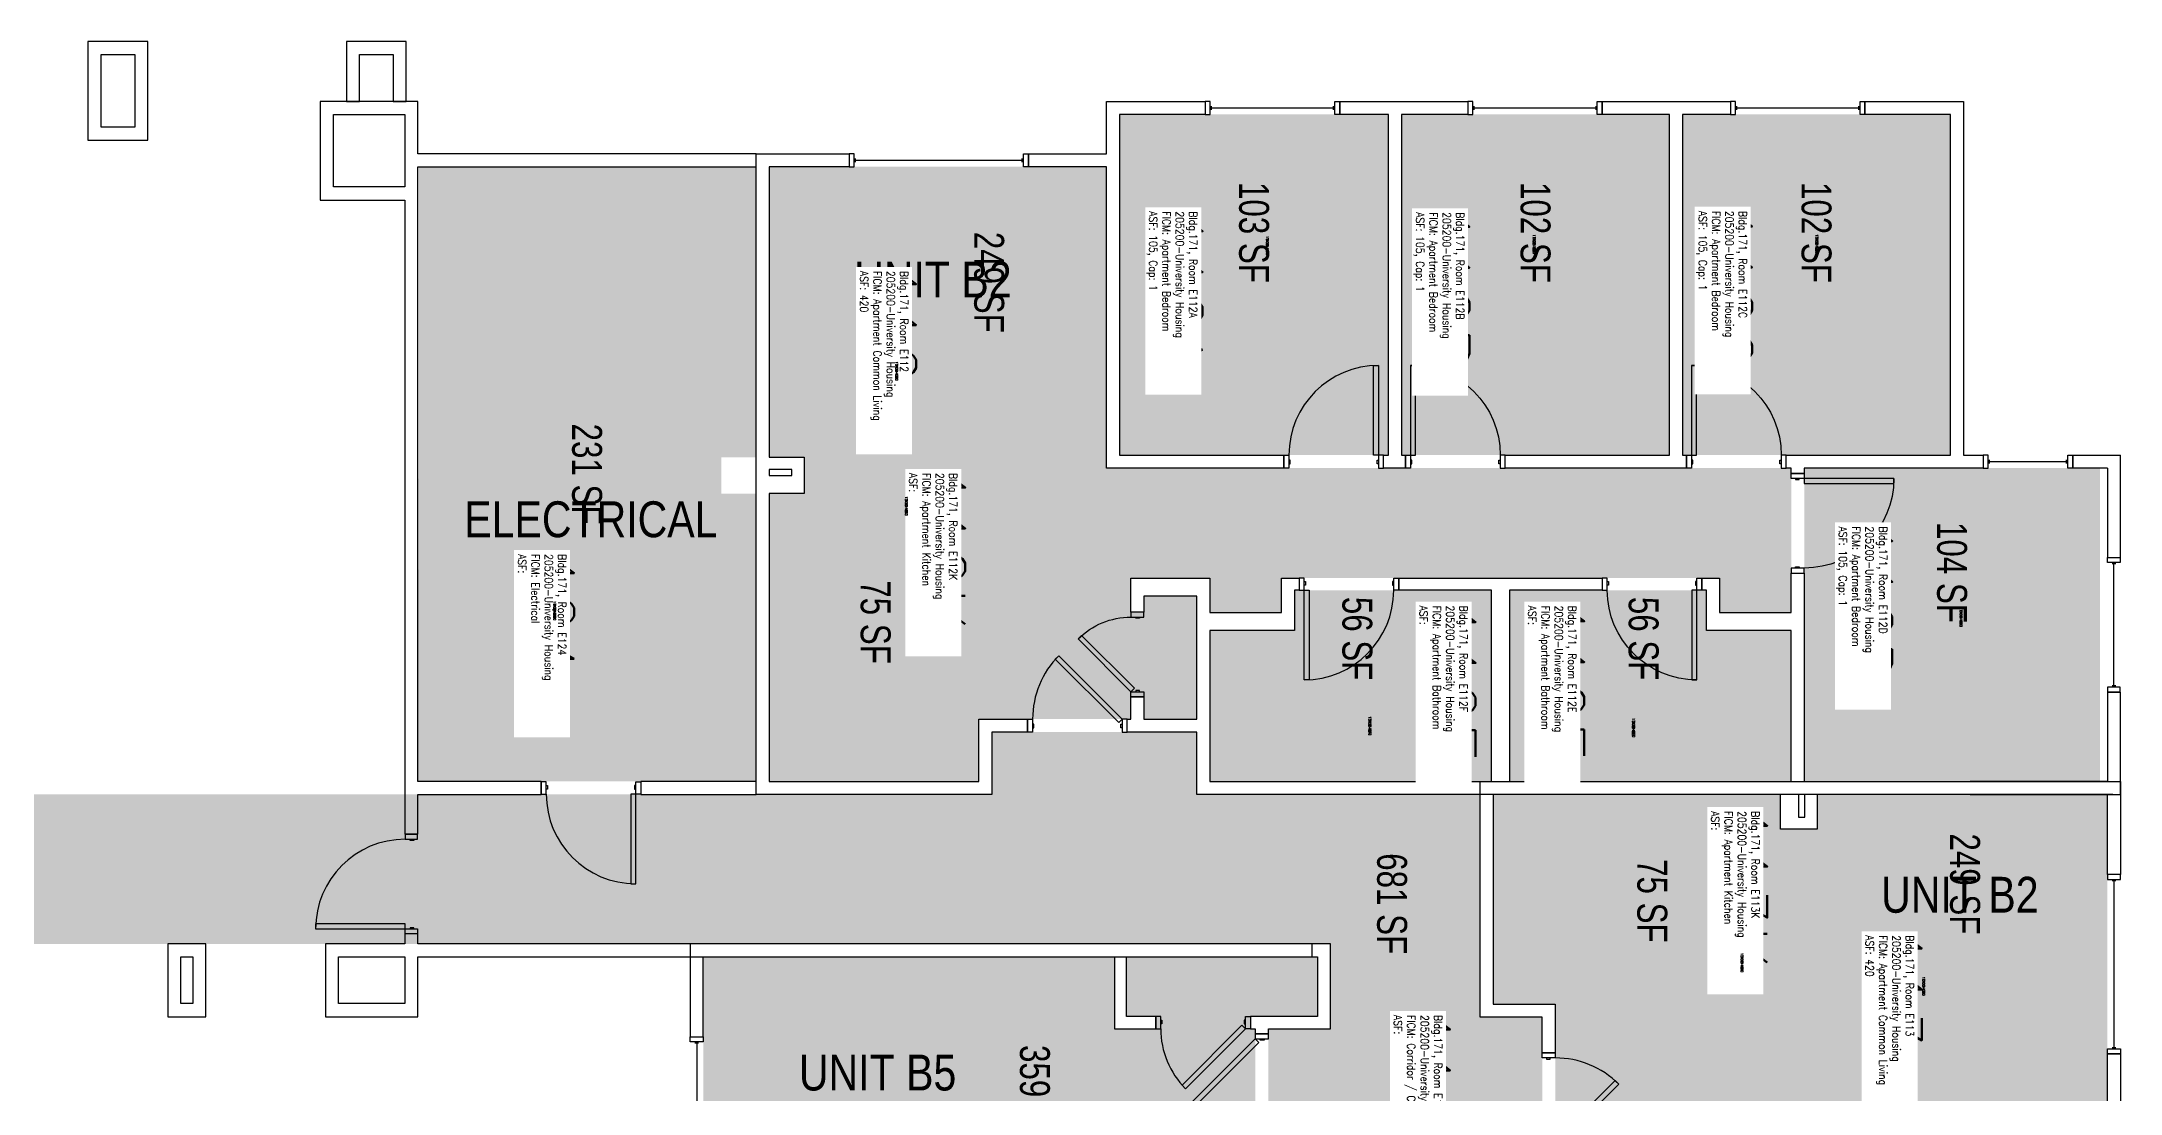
# Model space of a CAD drawing. Header units: inches. Extents: x 9163 to 12768, y -254 to 1312.
# Drawn here: x 11834 to 12669, y 889 to 1312 of the extents above; entities that cross this region are included whole.
import ezdxf
from ezdxf.enums import TextEntityAlignment as Align

# ---------------------------------------------------------------- set-up
doc = ezdxf.new("R2010")
doc.units = ezdxf.units.IN
doc.header["$LTSCALE"] = 48
doc.header["$MEASUREMENT"] = 0
for name, color, linetype in [('A-AREA-IDEN', 1, 'Continuous'), ('A-DOOR', 2, 'Continuous'), ('A-GLAZ', 1, 'Continuous'), ('A-IDEN-RNUM', 7, 'Continuous'), ('A-IDEN-SNUM', 4, 'Continuous'), ('A-IDEN-VNUM', 4, 'Continuous'), ('A-WALL', 5, 'Continuous'), ('AREA-TEXT', 3, 'Continuous'), ('Rooms-Category-Color', 7, 'Continuous'), ('Rooms-College-Color', 7, 'Continuous'), ('Rooms-Department-Color', 7, 'Continuous'), ('Rooms-Division-Color', 7, 'Continuous'), ('Rooms-Information', 7, 'Continuous')]:
    doc.layers.add(name, color=color, linetype=linetype)
doc.styles.add('AREA', font='arial.ttf', dxfattribs={"width": 0.75, "height": 12})
doc.styles.add('ROOMSNUMBER', font='txt.shx', dxfattribs={"height": 0.03})
doc.styles.add('ROOMVNUMBER', font='simplex.shx', dxfattribs={"width": 0.85})
doc.styles.get("Standard").update_dxf_attribs({"font": 'ARIALN.TTF'})

msp = doc.modelspace()

# ---------------------------------------------------------------- hatches: boundary and pattern name
h = msp.add_hatch()
h.set_pattern_fill('ANSI31', color=256, style=0)
h.set_pattern_definition([(135, (12724.81471, 1660.34839), (0.088388348, 0.088388348), [])])
h.paths.add_polyline_path([(12393.34, 1076.4), (12334.61, 1076.4), (12334.61, 1067.19), (12393.34, 1067.19)], flags=9)
at = {"layer": 'Rooms-Category-Color', "true_color": 0x728ef3}
for points in [[(12374.58, 1282.26), (12266.58, 1282.26), (12266.58, 1145.51), (12374.58, 1145.51), (12374.57, 1281.81)], [(12487.46, 1282.26), (12379.83, 1282.26), (12379.82, 1145.52), (12487.46, 1145.51), (12487.44, 1281.81)], [(12492.71, 1282.26), (12600.33, 1282.26), (12600.33, 1145.51), (12492.69, 1145.52), (12492.69, 1281.81)], [(12125.83, 1144.63), (12209.98, 1144.63), (12209.98, 1039.51), (12271.1, 1039.51), (12271.1, 1048.46), (12276.35, 1048.46), (12276.35, 1039.51), (12297.55, 1039.51), (12297.55, 1088.88), (12276.35, 1088.88), (12276.35, 1082.46), (12271.1, 1082.46), (12271.1, 1096.13), (12302.8, 1096.13), (12302.8, 1082.26), (12331.55, 1082.26), (12331.55, 1096.13), (12507.58, 1096.13), (12507.58, 1082.26), (12536.33, 1082.26), (12536.33, 1140.26), (12261.33, 1140.26), (12261.33, 1261.26), (12125.83, 1261.26)], [(12209.98, 1014.51), (12209.98, 1144.63), (12139.83, 1144.63), (12139.83, 1130.01), (12125.83, 1130.01), (12125.83, 1014.51)], [(12660.32, 1014.51), (12660.33, 1140.26), (12541.58, 1140.26), (12541.58, 1014.51)], [(12415.93, 1014.51), (12302.8, 1014.51), (12302.8, 1075.01), (12336.8, 1075.01), (12336.8, 1091.26), (12415.94, 1091.26)], [(12502.32, 1091.26), (12423.19, 1091.26), (12423.19, 1014.51), (12536.32, 1014.51), (12536.33, 1075.01), (12502.33, 1075.01)], [(12416.58, 925.11), (12546.71, 925.11), (12546.71, 995.26), (12532.08, 995.26), (12532.08, 1009.26), (12416.58, 1009.26)], [(12546.71, 1009.26), (12546.71, 925.11), (12441.58, 925.11), (12441.58, 863.99), (12450.53, 863.99), (12450.53, 858.74), (12441.58, 858.74), (12441.58, 837.54), (12490.96, 837.54), (12490.96, 858.74), (12484.53, 858.74), (12484.53, 863.99), (12498.21, 863.99), (12498.21, 832.29), (12484.33, 832.29), (12484.33, 803.54), (12498.21, 803.54), (12498.21, 627.51), (12484.33, 627.51), (12484.33, 598.76), (12542.33, 598.76), (12542.33, 873.76), (12663.33, 873.76), (12663.33, 1009.26)], [(12220.33, 420.63), (12220.33, 808.51), (12099.33, 808.51), (12099.33, 944.01), (12264.46, 944.01), (12264.46, 915.16), (12281.08, 915.16), (12281.08, 920.04), (12269.33, 920.04), (12269.33, 944.01), (12346.08, 944.01), (12346.08, 920.04), (12319.08, 920.04), (12319.08, 915.16), (12321.08, 915.16), (12321.08, 851.16), (12346.08, 851.16), (12346.08, 804.96), (12332.08, 804.96), (12332.08, 797.71), (12271.72, 797.71), (12271.72, 685.59), (12264.47, 685.59), (12264.47, 655.96), (12278.33, 655.96), (12278.33, 626.83), (12268.33, 626.83), (12268.33, 449.76), (12278.33, 449.76), (12278.33, 420.63)]]:
    msp.add_hatch(color=171, dxfattribs=at).paths.add_polyline_path(points)
at = {"layer": 'Rooms-Category-Color', "true_color": 0xadadad}
for points in [[(12120.58, 1014.51), (12036.44, 1014.51), (11984.71, 1014.51), (11984.71, 1039.51), (11985.08, 1140.26), (11985.08, 1261.26), (12120.58, 1261.26), (12120.58, 1144.63), (12106.58, 1144.63), (12106.6, 1130.01), (12120.58, 1130.01)], [(11586.08, 1009.26), (11586.08, 949.25), (11718.14, 949.26), (11979.46, 949.26), (12351.33, 949.26), (12351.33, 915.16), (12326.33, 915.16), (12326.33, 856.04), (12351.33, 856.04), (12351.33, 233.63), (12411.33, 233.63), (12411.33, 271.26), (12411.33, 837.54), (12436.33, 837.54), (12436.33, 919.86), (12411.33, 919.86), (12411.33, 1009.26), (12297.55, 1009.26), (12297.55, 1034.26), (12215.23, 1034.26), (12215.23, 1009.26), (12031.19, 1009.26)]]:
    msp.add_hatch(color=253, dxfattribs=at).paths.add_polyline_path(points)
at = {"layer": 'Rooms-College-Color', "true_color": 0xadadad}
for points in [[(12374.58, 1282.26), (12266.58, 1282.26), (12266.58, 1145.51), (12374.58, 1145.51), (12374.57, 1281.81)], [(12487.46, 1282.26), (12379.83, 1282.26), (12379.82, 1145.52), (12487.46, 1145.51), (12487.44, 1281.81)], [(12492.71, 1282.26), (12600.33, 1282.26), (12600.33, 1145.51), (12492.69, 1145.52), (12492.69, 1281.81)], [(12120.58, 1014.51), (12036.44, 1014.51), (11984.71, 1014.51), (11984.71, 1039.51), (11985.08, 1140.26), (11985.08, 1261.26), (12120.58, 1261.26), (12120.58, 1144.63), (12106.58, 1144.63), (12106.6, 1130.01), (12120.58, 1130.01)], [(12125.83, 1144.63), (12209.98, 1144.63), (12209.98, 1039.51), (12271.1, 1039.51), (12271.1, 1048.46), (12276.35, 1048.46), (12276.35, 1039.51), (12297.55, 1039.51), (12297.55, 1088.88), (12276.35, 1088.88), (12276.35, 1082.46), (12271.1, 1082.46), (12271.1, 1096.13), (12302.8, 1096.13), (12302.8, 1082.26), (12331.55, 1082.26), (12331.55, 1096.13), (12507.58, 1096.13), (12507.58, 1082.26), (12536.33, 1082.26), (12536.33, 1140.26), (12261.33, 1140.26), (12261.33, 1261.26), (12125.83, 1261.26)], [(12209.98, 1014.51), (12209.98, 1144.63), (12139.83, 1144.63), (12139.83, 1130.01), (12125.83, 1130.01), (12125.83, 1014.51)], [(12660.32, 1014.51), (12660.33, 1140.26), (12541.58, 1140.26), (12541.58, 1014.51)], [(12415.93, 1014.51), (12302.8, 1014.51), (12302.8, 1075.01), (12336.8, 1075.01), (12336.8, 1091.26), (12415.94, 1091.26)], [(12502.32, 1091.26), (12423.19, 1091.26), (12423.19, 1014.51), (12536.32, 1014.51), (12536.33, 1075.01), (12502.33, 1075.01)], [(11586.08, 1009.26), (11586.08, 949.25), (11718.14, 949.26), (11979.46, 949.26), (12351.33, 949.26), (12351.33, 915.16), (12326.33, 915.16), (12326.33, 856.04), (12351.33, 856.04), (12351.33, 233.63), (12411.33, 233.63), (12411.33, 271.26), (12411.33, 837.54), (12436.33, 837.54), (12436.33, 919.86), (12411.33, 919.86), (12411.33, 1009.26), (12297.55, 1009.26), (12297.55, 1034.26), (12215.23, 1034.26), (12215.23, 1009.26), (12031.19, 1009.26)], [(12416.58, 925.11), (12546.71, 925.11), (12546.71, 995.26), (12532.08, 995.26), (12532.08, 1009.26), (12416.58, 1009.26)], [(12546.71, 1009.26), (12546.71, 925.11), (12441.58, 925.11), (12441.58, 863.99), (12450.53, 863.99), (12450.53, 858.74), (12441.58, 858.74), (12441.58, 837.54), (12490.96, 837.54), (12490.96, 858.74), (12484.53, 858.74), (12484.53, 863.99), (12498.21, 863.99), (12498.21, 832.29), (12484.33, 832.29), (12484.33, 803.54), (12498.21, 803.54), (12498.21, 627.51), (12484.33, 627.51), (12484.33, 598.76), (12542.33, 598.76), (12542.33, 873.76), (12663.33, 873.76), (12663.33, 1009.26)], [(12220.33, 420.63), (12220.33, 808.51), (12099.33, 808.51), (12099.33, 944.01), (12264.46, 944.01), (12264.46, 915.16), (12281.08, 915.16), (12281.08, 920.04), (12269.33, 920.04), (12269.33, 944.01), (12346.08, 944.01), (12346.08, 920.04), (12319.08, 920.04), (12319.08, 915.16), (12321.08, 915.16), (12321.08, 851.16), (12346.08, 851.16), (12346.08, 804.96), (12332.08, 804.96), (12332.08, 797.71), (12271.72, 797.71), (12271.72, 685.59), (12264.47, 685.59), (12264.47, 655.96), (12278.33, 655.96), (12278.33, 626.83), (12268.33, 626.83), (12268.33, 449.76), (12278.33, 449.76), (12278.33, 420.63)]]:
    msp.add_hatch(color=253, dxfattribs=at).paths.add_polyline_path(points)
at = {"layer": 'Rooms-Department-Color', "true_color": 0x604aed}
for points in [[(12374.58, 1282.26), (12266.58, 1282.26), (12266.58, 1145.51), (12374.58, 1145.51), (12374.57, 1281.81)], [(12487.46, 1282.26), (12379.83, 1282.26), (12379.82, 1145.52), (12487.46, 1145.51), (12487.44, 1281.81)], [(12492.71, 1282.26), (12600.33, 1282.26), (12600.33, 1145.51), (12492.69, 1145.52), (12492.69, 1281.81)], [(12125.83, 1144.63), (12209.98, 1144.63), (12209.98, 1039.51), (12271.1, 1039.51), (12271.1, 1048.46), (12276.35, 1048.46), (12276.35, 1039.51), (12297.55, 1039.51), (12297.55, 1088.88), (12276.35, 1088.88), (12276.35, 1082.46), (12271.1, 1082.46), (12271.1, 1096.13), (12302.8, 1096.13), (12302.8, 1082.26), (12331.55, 1082.26), (12331.55, 1096.13), (12507.58, 1096.13), (12507.58, 1082.26), (12536.33, 1082.26), (12536.33, 1140.26), (12261.33, 1140.26), (12261.33, 1261.26), (12125.83, 1261.26)], [(12209.98, 1014.51), (12209.98, 1144.63), (12139.83, 1144.63), (12139.83, 1130.01), (12125.83, 1130.01), (12125.83, 1014.51)], [(12660.32, 1014.51), (12660.33, 1140.26), (12541.58, 1140.26), (12541.58, 1014.51)], [(12415.93, 1014.51), (12302.8, 1014.51), (12302.8, 1075.01), (12336.8, 1075.01), (12336.8, 1091.26), (12415.94, 1091.26)], [(12502.32, 1091.26), (12423.19, 1091.26), (12423.19, 1014.51), (12536.32, 1014.51), (12536.33, 1075.01), (12502.33, 1075.01)], [(12416.58, 925.11), (12546.71, 925.11), (12546.71, 995.26), (12532.08, 995.26), (12532.08, 1009.26), (12416.58, 1009.26)], [(12546.71, 1009.26), (12546.71, 925.11), (12441.58, 925.11), (12441.58, 863.99), (12450.53, 863.99), (12450.53, 858.74), (12441.58, 858.74), (12441.58, 837.54), (12490.96, 837.54), (12490.96, 858.74), (12484.53, 858.74), (12484.53, 863.99), (12498.21, 863.99), (12498.21, 832.29), (12484.33, 832.29), (12484.33, 803.54), (12498.21, 803.54), (12498.21, 627.51), (12484.33, 627.51), (12484.33, 598.76), (12542.33, 598.76), (12542.33, 873.76), (12663.33, 873.76), (12663.33, 1009.26)], [(12220.33, 420.63), (12220.33, 808.51), (12099.33, 808.51), (12099.33, 944.01), (12264.46, 944.01), (12264.46, 915.16), (12281.08, 915.16), (12281.08, 920.04), (12269.33, 920.04), (12269.33, 944.01), (12346.08, 944.01), (12346.08, 920.04), (12319.08, 920.04), (12319.08, 915.16), (12321.08, 915.16), (12321.08, 851.16), (12346.08, 851.16), (12346.08, 804.96), (12332.08, 804.96), (12332.08, 797.71), (12271.72, 797.71), (12271.72, 685.59), (12264.47, 685.59), (12264.47, 655.96), (12278.33, 655.96), (12278.33, 626.83), (12268.33, 626.83), (12268.33, 449.76), (12278.33, 449.76), (12278.33, 420.63)]]:
    msp.add_hatch(color=173, dxfattribs=at).paths.add_polyline_path(points)
at = {"layer": 'Rooms-Department-Color', "true_color": 0xacacac}
for points in [[(12120.58, 1014.51), (12036.44, 1014.51), (11984.71, 1014.51), (11984.71, 1039.51), (11985.08, 1140.26), (11985.08, 1261.26), (12120.58, 1261.26), (12120.58, 1144.63), (12106.58, 1144.63), (12106.6, 1130.01), (12120.58, 1130.01)], [(11586.08, 1009.26), (11586.08, 949.25), (11718.14, 949.26), (11979.46, 949.26), (12351.33, 949.26), (12351.33, 915.16), (12326.33, 915.16), (12326.33, 856.04), (12351.33, 856.04), (12351.33, 233.63), (12411.33, 233.63), (12411.33, 271.26), (12411.33, 837.54), (12436.33, 837.54), (12436.33, 919.86), (12411.33, 919.86), (12411.33, 1009.26), (12297.55, 1009.26), (12297.55, 1034.26), (12215.23, 1034.26), (12215.23, 1009.26), (12031.19, 1009.26)]]:
    msp.add_hatch(color=253, dxfattribs=at).paths.add_polyline_path(points)
at = {"layer": 'Rooms-Division-Color', "true_color": 0x604aed}
for points in [[(12374.58, 1282.26), (12266.58, 1282.26), (12266.58, 1145.51), (12374.58, 1145.51), (12374.57, 1281.81)], [(12487.46, 1282.26), (12379.83, 1282.26), (12379.82, 1145.52), (12487.46, 1145.51), (12487.44, 1281.81)], [(12492.71, 1282.26), (12600.33, 1282.26), (12600.33, 1145.51), (12492.69, 1145.52), (12492.69, 1281.81)], [(12125.83, 1144.63), (12209.98, 1144.63), (12209.98, 1039.51), (12271.1, 1039.51), (12271.1, 1048.46), (12276.35, 1048.46), (12276.35, 1039.51), (12297.55, 1039.51), (12297.55, 1088.88), (12276.35, 1088.88), (12276.35, 1082.46), (12271.1, 1082.46), (12271.1, 1096.13), (12302.8, 1096.13), (12302.8, 1082.26), (12331.55, 1082.26), (12331.55, 1096.13), (12507.58, 1096.13), (12507.58, 1082.26), (12536.33, 1082.26), (12536.33, 1140.26), (12261.33, 1140.26), (12261.33, 1261.26), (12125.83, 1261.26)], [(12209.98, 1014.51), (12209.98, 1144.63), (12139.83, 1144.63), (12139.83, 1130.01), (12125.83, 1130.01), (12125.83, 1014.51)], [(12660.32, 1014.51), (12660.33, 1140.26), (12541.58, 1140.26), (12541.58, 1014.51)], [(12415.93, 1014.51), (12302.8, 1014.51), (12302.8, 1075.01), (12336.8, 1075.01), (12336.8, 1091.26), (12415.94, 1091.26)], [(12502.32, 1091.26), (12423.19, 1091.26), (12423.19, 1014.51), (12536.32, 1014.51), (12536.33, 1075.01), (12502.33, 1075.01)], [(12416.58, 925.11), (12546.71, 925.11), (12546.71, 995.26), (12532.08, 995.26), (12532.08, 1009.26), (12416.58, 1009.26)], [(12546.71, 1009.26), (12546.71, 925.11), (12441.58, 925.11), (12441.58, 863.99), (12450.53, 863.99), (12450.53, 858.74), (12441.58, 858.74), (12441.58, 837.54), (12490.96, 837.54), (12490.96, 858.74), (12484.53, 858.74), (12484.53, 863.99), (12498.21, 863.99), (12498.21, 832.29), (12484.33, 832.29), (12484.33, 803.54), (12498.21, 803.54), (12498.21, 627.51), (12484.33, 627.51), (12484.33, 598.76), (12542.33, 598.76), (12542.33, 873.76), (12663.33, 873.76), (12663.33, 1009.26)], [(12220.33, 420.63), (12220.33, 808.51), (12099.33, 808.51), (12099.33, 944.01), (12264.46, 944.01), (12264.46, 915.16), (12281.08, 915.16), (12281.08, 920.04), (12269.33, 920.04), (12269.33, 944.01), (12346.08, 944.01), (12346.08, 920.04), (12319.08, 920.04), (12319.08, 915.16), (12321.08, 915.16), (12321.08, 851.16), (12346.08, 851.16), (12346.08, 804.96), (12332.08, 804.96), (12332.08, 797.71), (12271.72, 797.71), (12271.72, 685.59), (12264.47, 685.59), (12264.47, 655.96), (12278.33, 655.96), (12278.33, 626.83), (12268.33, 626.83), (12268.33, 449.76), (12278.33, 449.76), (12278.33, 420.63)]]:
    msp.add_hatch(color=173, dxfattribs=at).paths.add_polyline_path(points)
at = {"layer": 'Rooms-Division-Color', "true_color": 0xadadad}
for points in [[(12120.58, 1014.51), (12036.44, 1014.51), (11984.71, 1014.51), (11984.71, 1039.51), (11985.08, 1140.26), (11985.08, 1261.26), (12120.58, 1261.26), (12120.58, 1144.63), (12106.58, 1144.63), (12106.6, 1130.01), (12120.58, 1130.01)], [(11586.08, 1009.26), (11586.08, 949.25), (11718.14, 949.26), (11979.46, 949.26), (12351.33, 949.26), (12351.33, 915.16), (12326.33, 915.16), (12326.33, 856.04), (12351.33, 856.04), (12351.33, 233.63), (12411.33, 233.63), (12411.33, 271.26), (12411.33, 837.54), (12436.33, 837.54), (12436.33, 919.86), (12411.33, 919.86), (12411.33, 1009.26), (12297.55, 1009.26), (12297.55, 1034.26), (12215.23, 1034.26), (12215.23, 1009.26), (12031.19, 1009.26)]]:
    msp.add_hatch(color=253, dxfattribs=at).paths.add_polyline_path(points)

# ---------------------------------------------------------------- linework, layer by layer
at = {"layer": 'A-DOOR'}
for p, q in [((12036.23, 1014.38), (12034.23, 1014.38)), ((12034.23, 1014.38), (12034.23, 1009.38)), ((12036.23, 1009.38), (12036.23, 1014.38)), ((12036.23, 1012.88), (12036.73, 1012.88)), ((12036.23, 1011.38), (12036.23, 1012.88)), ((12036.73, 1011.38), (12036.23, 1011.38)), ((12036.73, 1012.88), (12036.73, 1011.38)), ((12072.23, 1012.88), (12071.73, 1012.88)), ((12071.73, 1012.88), (12071.73, 1011.38)), ((12071.73, 1011.38), (12072.23, 1011.38)), ((12072.23, 1014.38), (12074.23, 1014.38)), ((12072.23, 1009.38), (12072.23, 1014.38)), ((12072.23, 1011.38), (12072.23, 1012.88)), ((12074.23, 1014.38), (12074.23, 1009.38)), ((12034.23, 1009.38), (12036.23, 1009.38)), ((12072.23, 1009.38), (12070.23, 1009.38)), ((12070.23, 1009.38), (12070.23, 973.38)), ((12072.23, 973.38), (12072.23, 1009.38)), ((12074.23, 1009.38), (12072.23, 1009.38)), ((11984.58, 993.26), (11979.58, 993.26)), ((11979.58, 993.26), (11979.58, 991.26)), ((11979.58, 991.26), (11984.58, 991.26)), ((11981.58, 990.76), (11981.58, 991.26)), ((11981.58, 991.26), (11983.08, 991.26)), ((11983.08, 990.76), (11981.58, 990.76)), ((11983.08, 991.26), (11983.08, 990.76)), ((11984.58, 991.26), (11984.58, 993.26)), ((12070.23, 973.38), (12072.23, 973.38)), ((11979.58, 957.26), (11943.58, 957.26)), ((11943.58, 957.26), (11943.58, 955.26)), ((11943.58, 955.26), (11979.58, 955.26)), ((11979.58, 955.26), (11979.58, 957.26)), ((11979.58, 953.26), (11979.58, 955.26)), ((11979.58, 955.26), (11984.58, 955.26)), ((11984.58, 953.26), (11979.58, 953.26)), ((11983.08, 955.76), (11981.58, 955.76)), ((11981.58, 955.76), (11981.58, 955.26)), ((11981.58, 955.26), (11983.08, 955.26)), ((11983.08, 955.26), (11983.08, 955.76)), ((11984.58, 955.26), (11984.58, 953.26))]:
    msp.add_line(p, q, dxfattribs=at)
for points in [[(12370.58, 1145.51), (12368.58, 1145.51), (12368.58, 1181.51), (12370.58, 1181.51)], [(12383.46, 1145.51), (12385.46, 1145.51), (12385.46, 1181.51), (12383.46, 1181.51)], [(12496.33, 1145.51), (12498.33, 1145.51), (12498.33, 1181.51), (12496.33, 1181.51)], [(12334.58, 1140.26), (12332.58, 1140.26), (12332.58, 1145.51), (12334.58, 1145.51)], [(12370.58, 1140.26), (12372.58, 1140.26), (12372.58, 1145.51), (12370.58, 1145.51)], [(12383.46, 1140.26), (12381.46, 1140.26), (12381.46, 1145.51), (12383.46, 1145.51)], [(12419.46, 1140.26), (12421.46, 1140.26), (12421.46, 1145.51), (12419.46, 1145.51)], [(12496.33, 1140.26), (12494.33, 1140.26), (12494.33, 1145.51), (12496.33, 1145.51)], [(12532.33, 1140.26), (12534.33, 1140.26), (12534.33, 1145.51), (12532.33, 1145.51)], [(12334.58, 1142.01), (12335.08, 1142.01), (12335.08, 1143.51), (12334.58, 1143.51)], [(12370.58, 1142.01), (12370.08, 1142.01), (12370.08, 1143.51), (12370.58, 1143.51)], [(12383.46, 1142.01), (12383.96, 1142.01), (12383.96, 1143.51), (12383.46, 1143.51)], [(12419.46, 1142.01), (12418.96, 1142.01), (12418.96, 1143.51), (12419.46, 1143.51)], [(12496.33, 1142.01), (12496.83, 1142.01), (12496.83, 1143.51), (12496.33, 1143.51)], [(12532.33, 1142.01), (12531.83, 1142.01), (12531.83, 1143.51), (12532.33, 1143.51)], [(12536.33, 1136.13), (12536.33, 1138.13), (12541.58, 1138.13), (12541.58, 1136.13)], [(12538.08, 1136.13), (12538.08, 1135.63), (12539.58, 1135.63), (12539.58, 1136.13)], [(12541.58, 1136.13), (12541.58, 1134.13), (12577.58, 1134.13), (12577.58, 1136.13)], [(12340.69, 1096.13), (12338.69, 1096.13), (12338.69, 1091.26), (12340.69, 1091.26)], [(12340.69, 1094.76), (12341.19, 1094.76), (12341.19, 1093.26), (12340.69, 1093.26)], [(12376.69, 1094.76), (12376.19, 1094.76), (12376.19, 1093.26), (12376.69, 1093.26)], [(12376.69, 1096.13), (12378.69, 1096.13), (12378.69, 1091.26), (12376.69, 1091.26)], [(12462.44, 1096.13), (12460.44, 1096.13), (12460.44, 1091.26), (12462.44, 1091.26)], [(12462.44, 1094.76), (12462.94, 1094.76), (12462.94, 1093.26), (12462.44, 1093.26)], [(12498.44, 1094.76), (12497.94, 1094.76), (12497.94, 1093.26), (12498.44, 1093.26)], [(12498.44, 1096.13), (12500.44, 1096.13), (12500.44, 1091.26), (12498.44, 1091.26)], [(12536.33, 1100.13), (12536.33, 1098.13), (12541.58, 1098.13), (12541.58, 1100.13)], [(12538.08, 1100.13), (12538.08, 1100.63), (12539.58, 1100.63), (12539.58, 1100.13)], [(12340.69, 1091.26), (12342.69, 1091.26), (12342.69, 1055.26), (12340.69, 1055.26)], [(12498.44, 1091.26), (12496.44, 1091.26), (12496.44, 1055.26), (12498.44, 1055.26)], [(12276.35, 1080.46), (12276.35, 1082.46), (12271.1, 1082.46), (12271.1, 1080.46)], [(12274.6, 1080.46), (12274.6, 1079.96), (12273.1, 1079.96), (12273.1, 1080.46)], [(12271.1, 1050.46), (12272.52, 1051.87), (12251.3, 1073.08), (12249.89, 1071.67)], [(12267.61, 1039.51), (12266.2, 1038.09), (12240.74, 1063.55), (12242.16, 1064.96)], [(12276.35, 1050.46), (12276.35, 1048.46), (12271.1, 1048.46), (12271.1, 1050.46)], [(12274.6, 1050.46), (12274.6, 1050.96), (12273.1, 1050.96), (12273.1, 1050.46)], [(12231.61, 1034.26), (12229.61, 1034.26), (12229.61, 1039.51), (12231.61, 1039.51)], [(12231.61, 1036.01), (12232.11, 1036.01), (12232.11, 1037.51), (12231.61, 1037.51)], [(12267.61, 1036.01), (12267.11, 1036.01), (12267.11, 1037.51), (12267.61, 1037.51)], [(12267.61, 1034.26), (12269.61, 1034.26), (12269.61, 1039.51), (12267.61, 1039.51)], [(12283.08, 920.04), (12281.08, 920.04), (12281.08, 915.16), (12283.08, 915.16)], [(12283.08, 918.66), (12283.58, 918.66), (12283.58, 917.16), (12283.08, 917.16)], [(12317.08, 918.66), (12316.58, 918.66), (12316.58, 917.16), (12317.08, 917.16)], [(12317.08, 920.04), (12319.08, 920.04), (12319.08, 915.16), (12317.08, 915.16)], [(12317.08, 915.16), (12315.67, 916.58), (12291.63, 892.53), (12293.04, 891.12)], [(12321.08, 911.13), (12322.5, 909.72), (12297.04, 884.26), (12295.63, 885.68)], [(12326.33, 911.13), (12326.33, 913.13), (12321.08, 913.13), (12321.08, 911.13)], [(12324.58, 911.13), (12324.58, 910.63), (12323.08, 910.63), (12323.08, 911.13)], [(12436.33, 903.48), (12436.33, 905.48), (12441.58, 905.48), (12441.58, 903.48)], [(12438.08, 903.48), (12438.08, 902.98), (12439.58, 902.98), (12439.58, 903.48)], [(12441.58, 867.48), (12440.17, 868.89), (12465.62, 894.35), (12467.04, 892.93)]]:
    msp.add_lwpolyline(points, close=True, dxfattribs=at)
for centre, radius, start, end in [((12370.58, 1145.51), 36, 90, 180), ((12340.69, 1091.26), 36, 270, 0), ((12267.61, 1039.51), 36, 135, 180), ((12072.23, 1009.38), 36, 180, 270), ((11979.58, 955.26), 36, 90, 180), ((12317.08, 915.16), 34, 180, 225), ((12441.58, 867.48), 36, 45, 90)]:
    msp.add_arc(centre, radius, start, end, dxfattribs=at)
at = {"layer": 'A-DOOR', "extrusion": (0, 0, -1)}
for centre, radius, start, end in [((-12383.46, 1145.51), 36, 90, 180), ((-12496.33, 1145.51), 36, 90, 180), ((-12541.58, 1136.13), 36, 180, 270), ((-12498.44, 1091.26), 36, 270, 0), ((-12271.1, 1050.46), 30, 45, 90)]:
    msp.add_arc(centre, radius, start, end, dxfattribs=at)
at = {"layer": 'A-GLAZ'}
for p, q in [((12303.49, 1284.13), (12303.49, 1285.63)), ((12303.49, 1284.88), (12352.49, 1284.88)), ((12352.49, 1284.13), (12352.49, 1285.63)), ((12408.96, 1284.13), (12408.96, 1285.63)), ((12408.96, 1284.88), (12457.96, 1284.88)), ((12457.96, 1284.13), (12457.96, 1285.63)), ((12514.48, 1284.13), (12514.48, 1285.63)), ((12514.48, 1284.88), (12563.48, 1284.88)), ((12563.48, 1284.13), (12563.48, 1285.63)), ((12160.45, 1263.13), (12160.45, 1264.63)), ((12160.45, 1263.88), (12227.45, 1263.88)), ((12227.45, 1263.13), (12227.45, 1264.63)), ((12615.95, 1142.13), (12615.95, 1143.63)), ((12615.95, 1142.88), (12646.95, 1142.88)), ((12646.95, 1142.13), (12646.95, 1143.63)), ((12663.46, 1102.38), (12663.46, 1104.38)), ((12663.46, 1104.38), (12668.46, 1104.38)), ((12668.46, 1102.38), (12663.46, 1102.38)), ((12665.21, 1102.38), (12666.71, 1102.38)), ((12668.46, 1104.38), (12668.46, 1102.38)), ((12666.71, 1101.88), (12665.21, 1101.88)), ((12665.96, 1052.88), (12665.96, 1101.88)), ((12663.46, 1052.38), (12663.46, 1050.38)), ((12668.46, 1052.38), (12663.46, 1052.38)), ((12666.71, 1052.88), (12665.21, 1052.88)), ((12666.71, 1052.38), (12665.21, 1052.38)), ((12668.46, 1050.38), (12668.46, 1052.38)), ((12663.46, 1050.38), (12668.46, 1050.38)), ((12665.21, 974.64), (12666.71, 974.64)), ((12665.96, 974.64), (12665.96, 907.64)), ((12097.46, 909.39), (12095.96, 909.39)), ((12096.71, 909.39), (12096.71, 842.39)), ((12665.21, 907.64), (12666.71, 907.64))]:
    msp.add_line(p, q, dxfattribs=at)
for points in [[(12302.99, 1287.51), (12300.99, 1287.51), (12300.99, 1282.26), (12302.99, 1282.26)], [(12352.99, 1287.51), (12354.99, 1287.51), (12354.99, 1282.26), (12352.99, 1282.26)], [(12408.46, 1287.51), (12406.46, 1287.51), (12406.46, 1282.26), (12408.46, 1282.26)], [(12458.46, 1287.51), (12460.46, 1287.51), (12460.46, 1282.26), (12458.46, 1282.26)], [(12513.98, 1287.51), (12511.98, 1287.51), (12511.98, 1282.26), (12513.98, 1282.26)], [(12563.98, 1287.51), (12565.98, 1287.51), (12565.98, 1282.26), (12563.98, 1282.26)], [(12159.95, 1266.51), (12157.95, 1266.51), (12157.95, 1261.26), (12159.95, 1261.26)], [(12227.95, 1266.51), (12229.95, 1266.51), (12229.95, 1261.26), (12227.95, 1261.26)], [(12615.45, 1145.51), (12613.45, 1145.51), (12613.45, 1140.26), (12615.45, 1140.26)], [(12647.45, 1145.51), (12649.45, 1145.51), (12649.45, 1140.26), (12647.45, 1140.26)], [(12668.58, 975.14), (12668.58, 977.14), (12663.33, 977.14), (12663.33, 975.14)], [(12094.08, 909.89), (12094.08, 911.89), (12099.33, 911.89), (12099.33, 909.89)], [(12668.58, 907.14), (12668.58, 905.14), (12663.33, 905.14), (12663.33, 907.14)]]:
    msp.add_lwpolyline(points, close=True, dxfattribs=at)
at = {"layer": 'A-WALL'}
for p, q in [((11876.17, 1311.51), (11852.17, 1311.51)), ((11852.17, 1311.51), (11852.17, 1271.91)), ((11876.17, 1271.91), (11876.17, 1311.51)), ((11980.01, 1311.51), (11956.01, 1311.51)), ((11956.01, 1311.51), (11956.01, 1287.51)), ((11980.01, 1287.51), (11980.01, 1311.51)), ((11857.42, 1306.26), (11870.92, 1306.26)), ((11857.42, 1277.16), (11857.42, 1306.26)), ((11870.92, 1306.26), (11870.92, 1277.16)), ((11961.26, 1306.26), (11974.76, 1306.26)), ((11961.26, 1287.51), (11961.26, 1306.26)), ((11974.76, 1306.26), (11974.76, 1287.51)), ((11945.48, 1287.51), (11945.48, 1247.91)), ((11984.71, 1287.51), (11945.48, 1287.51)), ((11956.01, 1287.51), (11961.26, 1287.51)), ((11974.76, 1287.51), (11980.01, 1287.51)), ((11984.71, 1266.51), (11984.71, 1287.51)), ((12261.33, 1287.51), (12300.99, 1287.51)), ((12261.33, 1266.51), (12261.33, 1287.51)), ((12300.99, 1287.51), (12300.99, 1282.26)), ((12354.99, 1287.51), (12406.46, 1287.51)), ((12354.99, 1282.26), (12354.99, 1287.51)), ((12406.46, 1287.51), (12406.46, 1282.26)), ((12460.46, 1282.26), (12460.46, 1287.51)), ((12460.46, 1287.51), (12511.98, 1287.51)), ((12511.98, 1287.51), (12511.98, 1282.26)), ((12565.98, 1287.51), (12605.58, 1287.51)), ((12565.98, 1282.26), (12565.98, 1287.51)), ((12605.58, 1287.51), (12605.58, 1145.51)), ((11950.73, 1253.16), (11950.73, 1282.26)), ((11950.73, 1282.26), (11979.46, 1282.26)), ((11979.46, 1282.26), (11979.46, 1253.16)), ((12300.99, 1282.26), (12266.58, 1282.26)), ((12266.58, 1282.26), (12266.58, 1145.51)), ((12374.58, 1282.26), (12354.99, 1282.26)), ((12374.58, 1145.51), (12374.58, 1282.26)), ((12406.46, 1282.26), (12379.83, 1282.26)), ((12379.83, 1282.26), (12379.83, 1145.51)), ((12487.46, 1282.26), (12460.46, 1282.26)), ((12487.46, 1145.51), (12487.46, 1282.26)), ((12492.71, 1282.26), (12492.71, 1145.51)), ((12511.98, 1282.26), (12492.71, 1282.26)), ((12600.33, 1282.26), (12565.98, 1282.26)), ((12600.33, 1145.51), (12600.33, 1282.26)), ((11852.17, 1271.91), (11876.17, 1271.91)), ((11870.92, 1277.16), (11857.42, 1277.16)), ((12120.58, 1266.51), (11984.71, 1266.51)), ((11984.71, 1261.26), (12120.58, 1261.26)), ((11984.71, 1014.51), (11984.71, 1261.26)), ((12120.58, 1261.26), (12120.58, 1266.51)), ((12120.58, 1266.51), (12157.95, 1266.51)), ((12120.58, 1009.26), (12120.58, 1266.51)), ((12157.95, 1261.26), (12125.83, 1261.26)), ((12125.83, 1261.26), (12125.83, 1144.63)), ((12157.95, 1266.51), (12157.95, 1261.26)), ((12229.95, 1266.51), (12261.33, 1266.51)), ((12229.95, 1261.26), (12229.95, 1266.51)), ((12261.33, 1261.26), (12229.95, 1261.26)), ((12261.33, 1140.26), (12261.33, 1261.26)), ((11979.46, 1253.16), (11950.73, 1253.16)), ((11945.48, 1247.91), (11979.46, 1247.91)), ((11979.46, 1247.91), (11979.46, 993.26)), ((12125.83, 1144.63), (12139.83, 1144.63)), ((12139.83, 1144.63), (12139.83, 1130.01)), ((12266.58, 1145.51), (12332.58, 1145.51)), ((12332.58, 1145.51), (12332.58, 1140.26)), ((12372.58, 1145.51), (12374.58, 1145.51)), ((12372.58, 1140.26), (12372.58, 1145.51)), ((12379.83, 1145.51), (12381.46, 1145.51)), ((12381.46, 1145.51), (12381.46, 1140.26)), ((12421.46, 1145.51), (12487.46, 1145.51)), ((12421.46, 1140.26), (12421.46, 1145.51)), ((12492.71, 1145.51), (12494.33, 1145.51)), ((12494.33, 1145.51), (12494.33, 1140.26)), ((12534.33, 1145.51), (12600.33, 1145.51)), ((12534.33, 1140.26), (12534.33, 1145.51)), ((12605.58, 1145.51), (12613.45, 1145.51)), ((12613.45, 1145.51), (12613.45, 1140.26)), ((12649.45, 1145.51), (12668.58, 1145.51)), ((12649.45, 1140.26), (12649.45, 1145.51)), ((12668.58, 1104.38), (12668.58, 1145.51)), ((12125.83, 1139.76), (12125.83, 1137.26)), ((12134.96, 1139.76), (12125.83, 1139.76)), ((12125.83, 1137.26), (12134.96, 1137.26)), ((12134.96, 1137.26), (12134.96, 1139.76)), ((12332.58, 1140.26), (12261.33, 1140.26)), ((12381.46, 1140.26), (12372.58, 1140.26)), ((12494.33, 1140.26), (12421.46, 1140.26)), ((12536.33, 1140.26), (12534.33, 1140.26)), ((12536.33, 1138.13), (12536.33, 1140.26)), ((12541.58, 1138.13), (12536.33, 1138.13)), ((12604.96, 1140.26), (12541.58, 1140.26)), ((12541.58, 1140.26), (12541.58, 1138.13)), ((12613.45, 1140.26), (12604.96, 1140.26)), ((12663.33, 1140.26), (12649.45, 1140.26)), ((12663.33, 1140.26), (12663.33, 1104.38)), ((12125.83, 1130.01), (12125.83, 1014.51)), ((12139.83, 1130.01), (12125.83, 1130.01)), ((12663.33, 1104.38), (12668.58, 1104.38)), ((12271.1, 1096.13), (12302.8, 1096.13)), ((12271.1, 1082.46), (12271.1, 1096.13)), ((12302.8, 1096.13), (12302.8, 1082.26)), ((12331.55, 1096.13), (12338.69, 1096.13)), ((12331.55, 1082.26), (12331.55, 1096.13)), ((12338.69, 1096.13), (12338.69, 1091.26)), ((12378.69, 1096.13), (12460.44, 1096.13)), ((12378.69, 1091.26), (12378.69, 1096.13)), ((12460.44, 1096.13), (12460.44, 1091.26)), ((12500.44, 1096.13), (12507.58, 1096.13)), ((12500.44, 1091.26), (12500.44, 1096.13)), ((12507.58, 1096.13), (12507.58, 1082.26)), ((12536.33, 1095.51), (12536.33, 1098.13)), ((12536.33, 1098.13), (12541.58, 1098.13)), ((12536.33, 1082.26), (12536.33, 1095.51)), ((12541.58, 1098.13), (12541.58, 1095.51)), ((12541.58, 1095.51), (12541.58, 1014.51)), ((12297.55, 1088.88), (12276.35, 1088.88)), ((12276.35, 1088.88), (12276.35, 1082.46)), ((12297.55, 1039.51), (12297.55, 1088.88)), ((12338.69, 1091.26), (12336.8, 1091.26)), ((12336.8, 1091.26), (12336.8, 1075.01)), ((12415.94, 1091.26), (12378.69, 1091.26)), ((12415.94, 1014.51), (12415.94, 1091.26)), ((12460.44, 1091.26), (12423.19, 1091.26)), ((12423.19, 1091.26), (12423.19, 1014.51)), ((12502.33, 1091.26), (12500.44, 1091.26)), ((12502.33, 1075.01), (12502.33, 1091.26)), ((12276.35, 1082.46), (12271.1, 1082.46)), ((12302.8, 1082.26), (12331.55, 1082.26)), ((12507.58, 1082.26), (12536.33, 1082.26)), ((12336.8, 1075.01), (12302.8, 1075.01)), ((12302.8, 1075.01), (12302.8, 1014.51)), ((12536.33, 1075.01), (12502.33, 1075.01)), ((12536.33, 1014.51), (12536.33, 1075.01)), ((12271.1, 1039.51), (12271.1, 1048.46)), ((12271.1, 1048.46), (12276.35, 1048.46)), ((12276.35, 1048.46), (12276.35, 1039.51)), ((12663.33, 1050.38), (12663.33, 1014.51)), ((12668.58, 1050.38), (12663.33, 1050.38)), ((12668.58, 1009.26), (12668.58, 1050.38)), ((12209.98, 1039.51), (12229.61, 1039.51)), ((12209.98, 1014.51), (12209.98, 1039.51)), ((12229.61, 1039.51), (12229.61, 1034.26)), ((12269.61, 1039.51), (12271.1, 1039.51)), ((12269.61, 1034.26), (12269.61, 1039.51)), ((12276.35, 1039.51), (12297.55, 1039.51)), ((12229.61, 1034.26), (12215.23, 1034.26)), ((12215.23, 1034.26), (12215.23, 1009.26)), ((12297.55, 1034.26), (12269.61, 1034.26)), ((12297.55, 1009.26), (12297.55, 1034.26)), ((12034.23, 1014.51), (11984.71, 1014.51)), ((12034.23, 1009.26), (12034.23, 1014.51)), ((12120.58, 1014.51), (12074.23, 1014.51)), ((12074.23, 1014.51), (12074.23, 1009.26)), ((12120.58, 1009.26), (12120.58, 1014.51)), ((12125.83, 1014.51), (12209.98, 1014.51)), ((12302.8, 1014.51), (12415.94, 1014.51)), ((12411.33, 919.86), (12411.33, 1014.51)), ((12411.33, 1014.51), (12668.58, 1014.51)), ((12423.19, 1014.51), (12536.33, 1014.51)), ((12541.58, 1014.51), (12660.33, 1014.51)), ((12663.33, 1014.51), (12608.2, 1014.51)), ((12668.58, 1014.51), (12668.58, 977.14)), ((11984.71, 1009.26), (12034.23, 1009.26)), ((11984.71, 993.26), (11984.71, 1009.26)), ((12074.23, 1009.26), (12120.58, 1009.26)), ((12215.23, 1009.26), (12120.58, 1009.26)), ((12536.96, 1009.26), (12297.55, 1009.26)), ((12416.58, 1009.26), (12416.58, 925.11)), ((12532.08, 1009.26), (12416.58, 1009.26)), ((12532.08, 995.26), (12532.08, 1009.26)), ((12665.58, 1009.26), (12536.96, 1009.26)), ((12541.83, 1009.26), (12539.33, 1009.26)), ((12539.33, 1009.26), (12539.33, 1000.13)), ((12541.83, 1000.13), (12541.83, 1009.26)), ((12663.33, 1009.26), (12546.71, 1009.26)), ((12546.71, 1009.26), (12546.71, 995.26)), ((12608.2, 1009.26), (12668.58, 1009.26)), ((12663.33, 977.14), (12663.33, 1009.26)), ((12546.71, 995.26), (12532.08, 995.26)), ((12539.33, 1000.13), (12541.83, 1000.13)), ((11979.46, 993.26), (11984.71, 993.26)), ((12668.58, 977.14), (12663.33, 977.14)), ((11984.71, 953.26), (11979.46, 953.26)), ((11979.46, 953.26), (11979.46, 949.26)), ((11984.71, 949.26), (11984.71, 953.26)), ((11899.54, 949.26), (11884.19, 949.26)), ((11884.19, 949.26), (11884.19, 920.01)), ((11889.44, 944.01), (11894.29, 944.01)), ((11889.44, 925.26), (11889.44, 944.01)), ((11894.29, 944.01), (11894.29, 925.26)), ((11899.54, 920.01), (11899.54, 949.26)), ((11979.46, 949.26), (11947.54, 949.26)), ((11947.54, 949.26), (11947.54, 920.01)), ((11952.79, 944.01), (11979.46, 944.01)), ((11952.79, 925.26), (11952.79, 944.01)), ((11979.46, 944.01), (11979.46, 925.26)), ((12343.97, 949.26), (11984.71, 949.26)), ((11984.71, 920.01), (11984.71, 944.01)), ((11984.71, 944.01), (12343.97, 944.01)), ((12094.08, 949.26), (12094.08, 911.89)), ((12351.33, 949.26), (12094.08, 949.26)), ((12099.33, 911.89), (12099.33, 944.01)), ((12099.33, 944.01), (12264.46, 944.01)), ((12264.46, 944.01), (12264.46, 915.16)), ((12269.33, 920.04), (12269.33, 944.01)), ((12269.33, 944.01), (12346.08, 944.01)), ((12343.97, 944.01), (12343.97, 949.26)), ((12346.08, 944.01), (12346.08, 920.04)), ((12351.33, 915.16), (12351.33, 949.26)), ((11884.19, 920.01), (11899.54, 920.01)), ((11894.29, 925.26), (11889.44, 925.26)), ((11947.54, 920.01), (11984.71, 920.01)), ((11979.46, 925.26), (11952.79, 925.26)), ((12281.08, 920.04), (12269.33, 920.04)), ((12281.08, 915.16), (12281.08, 920.04)), ((12346.08, 920.04), (12319.08, 920.04)), ((12319.08, 920.04), (12319.08, 915.16)), ((12436.33, 919.86), (12411.33, 919.86)), ((12416.58, 925.11), (12441.58, 925.11)), ((12436.33, 905.48), (12436.33, 919.86)), ((12441.58, 925.11), (12441.58, 905.48)), ((12094.08, 911.89), (12099.33, 911.89)), ((12264.46, 915.16), (12281.08, 915.16)), ((12319.08, 915.16), (12321.08, 915.16)), ((12321.08, 915.16), (12321.08, 913.13)), ((12321.08, 913.13), (12326.33, 913.13)), ((12326.33, 915.16), (12351.33, 915.16)), ((12326.33, 913.13), (12326.33, 915.16)), ((12441.58, 905.48), (12436.33, 905.48)), ((12663.33, 873.76), (12663.33, 905.14)), ((12663.33, 905.14), (12668.58, 905.14)), ((12668.58, 905.14), (12668.58, 873.76))]:
    msp.add_line(p, q, dxfattribs=at)

# ---------------------------------------------------------------- texts
at = {"layer": 'A-AREA-IDEN'}
for s, p in [('UNIT B2', (12191.56, 1208.77)), ('ELECTRICAL', (12054.18, 1112.53)), ('UNIT B2', (12604.09, 961.78)), ('UNIT B5', (12169.35, 890.4))]:
    msp.add_text(s, height=14.4, dxfattribs=at).set_placement(p, align=Align.CENTER)
at = {"layer": 'A-IDEN-RNUM', "style": 'ROOMSNUMBER', "width": 0.85}
for s, p in [('0112-A0', (12325.89, 1229.62)), ('0112-B0', (12433.08, 1230.17)), ('0112-C0', (12546.65, 1230.27)), ('0112-00', (12177.03, 1179.27)), ('0112-K0', (12180.88, 1125.11)), ('0124-00', (12039.65, 1083.03)), ('0112-D0', (12604.55, 1080.39)), ('0112-F0', (12367.06, 1036.8)), ('0112-E0', (12473.02, 1036.05)), ('0113-K0', (12516.58, 941.74)), ('0113-00', (12589.57, 932.28))]:
    msp.add_text(s, height=1, rotation=270, dxfattribs=at).set_placement(p, align=Align.MIDDLE_CENTER)
at = {"layer": 'A-IDEN-SNUM', "style": 'ROOMSNUMBER', "width": 0.85}
for s, p in [('1710E112A0', (12325.89, 1229.62)), ('1710E112B0', (12433.08, 1230.17)), ('1710E112C0', (12546.65, 1230.27)), ('1710E11200', (12177.03, 1179.27)), ('1710E112K0', (12180.88, 1125.11)), ('1710E12400', (12039.65, 1083.03)), ('1710E112D0', (12604.55, 1080.39)), ('1710E112F0', (12367.06, 1036.8)), ('1710E112E0', (12473.02, 1036.05)), ('1710E113K0', (12516.58, 941.74)), ('1710E11300', (12589.57, 932.28))]:
    msp.add_text(s, height=1, rotation=270, dxfattribs=at).set_placement(p, align=Align.MIDDLE_CENTER)
at = {"layer": 'A-IDEN-VNUM', "style": 'ROOMVNUMBER', "width": 0.85}
for s, p in [('112A', (12288.63, 1212.4)), ('112B', (12395.82, 1212.95)), ('112C', (12509.39, 1213.05)), ('112', (12173.56, 1198.5)), ('112K', (12193.29, 1108.29)), ('112D', (12565.71, 1086.81)), ('124', (12036.18, 1082.53)), ('112F', (12398.33, 1055.5)), ('112E', (12441.95, 1055.45)), ('113K', (12515.5, 972.5)), ('113', (12577.5, 931.78)), ('116D', (12388.03, 890.66))]:
    msp.add_text(s, height=22.5, rotation=270, dxfattribs=at).set_placement(p, align=Align.MIDDLE_CENTER)
at = {"layer": 'AREA-TEXT', "style": 'AREA', "width": 0.75}
for s, p in [('103 SF', (12320.58, 1234.88)), ('102 SF', (12433.64, 1234.88)), ('102 SF', (12546.51, 1234.88)), ('249 SF', (12214.17, 1214.87)), ('231 SF', (12052.65, 1137.88)), ('104 SF', (12600.96, 1098.38)), ('75 SF', (12168.57, 1078.47)), ('56 SF', (12362.06, 1071.82)), ('56 SF', (12477.07, 1071.82)), ('249 SF', (12606.19, 973.32)), ('681 SF', (12376.02, 965.4)), ('75 SF', (12480.54, 966.52)), ('359 SF', (12232.54, 888.38))]:
    msp.add_text(s, height=12, rotation=270, dxfattribs=at).set_placement(p, align=Align.MIDDLE_CENTER)

# ---------------------------------------------------------------- next in the draw order: texts
at = {"layer": 'Rooms-Information', "char_height": 3.2143, "width": 72, "attachment_point": 7, "rotation": 270, "style": 'ROOMVNUMBER', "bg_fill": 3, "box_fill_scale": 1.5, "bg_fill_color": 256, "bg_fill_true_color": 13158600, "bg_fill_transparency": 0}
for s, insert in [('Bldg.171, Room E112A^M^J205200-University Housing^M^JFICM: Apartment Bedroom^M^JASF: 105, Cap: 1', (12277.38, 1243.36)), ('Bldg.171, Room E112B^M^J205200-University Housing^M^JFICM: Apartment Bedroom^M^JASF: 105, Cap: 1', (12384.57, 1243.01)), ('Bldg.171, Room E112C^M^J205200-University Housing^M^JFICM: Apartment Bedroom^M^JASF: 105, Cap: 1', (12498.14, 1243.56)), ('Bldg.171, Room E112^M^J205200-University Housing^M^JFICM: Apartment Common Living^M^JASF: 420', (12162.31, 1219.45)), ('Bldg.171, Room E112K^M^J205200-University Housing^M^JFICM: Apartment Kitchen^M^JASF: ', (12182.04, 1138.34)), ('Bldg.171, Room E112D^M^J205200-University Housing^M^JFICM: Apartment Bedroom^M^JASF: 105, Cap: 1', (12554.46, 1116.86)), ('Bldg.171, Room E124^M^J205200-University Housing^M^JFICM: Electrical^M^JASF: ', (12024.93, 1105.76)), ('Bldg.171, Room E112F^M^J205200-University Housing^M^JFICM: Apartment Bathroom^M^JASF: ', (12387.08, 1085.1)), ('Bldg.171, Room E112E^M^J205200-University Housing^M^JFICM: Apartment Bathroom^M^JASF: ', (12430.7, 1085.05)), ('Bldg.171, Room E113K^M^J205200-University Housing^M^JFICM: Apartment Kitchen^M^JASF: ', (12504.25, 1002.55)), ('Bldg.171, Room E113^M^J205200-University Housing^M^JFICM: Apartment Common Living^M^JASF: 420', (12566.25, 952.72)), ('Bldg.171, Room E116D^M^J205200-University Housing^M^JFICM: Corridor / Circulation^M^JASF: ', (12376.78, 920.71))]:
    msp.add_mtext(s, dxfattribs=dict(at, insert=insert))

doc.saveas('drawing.dxf')
